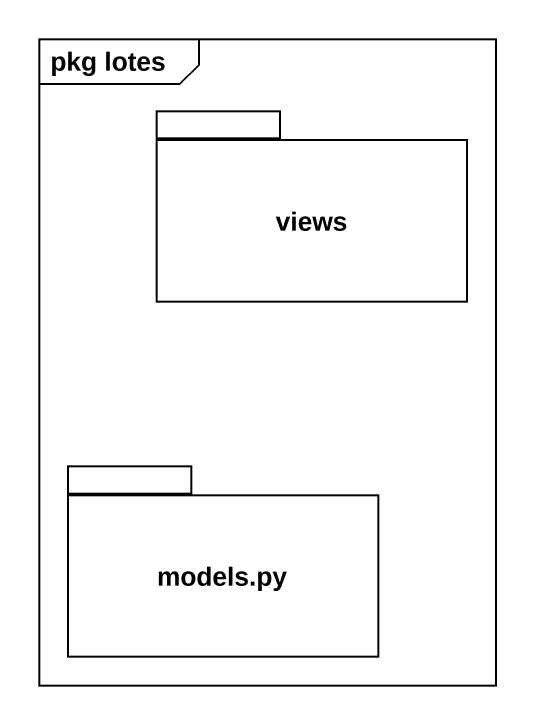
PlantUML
@startuml
mainframe pkg lotes
package views {
}
package "models.py" as models_py {
}
@enduml
